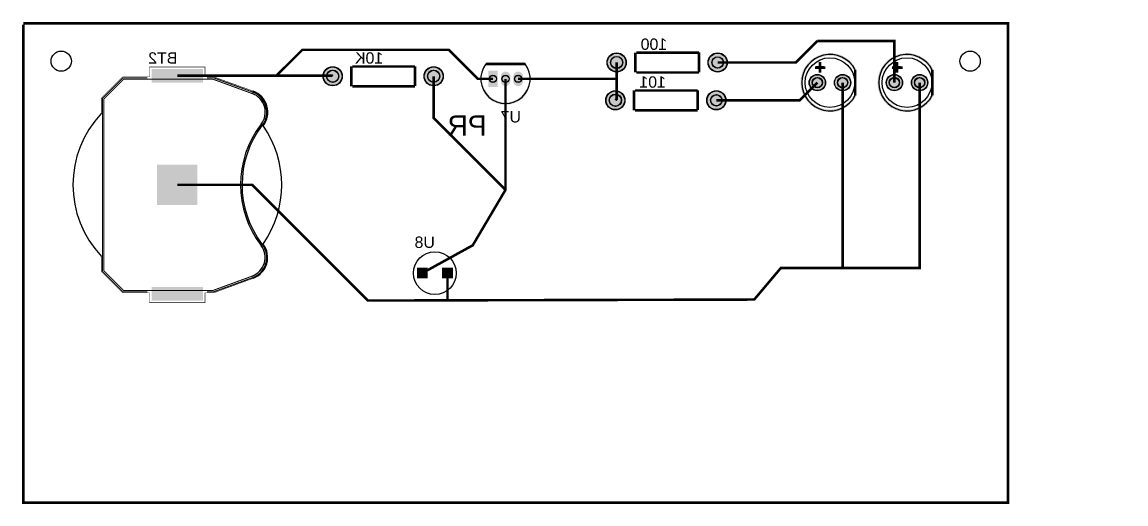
# Model space of a CAD drawing. Header units: millimetres. Extents: x 0 to 111, y 51 to 99.
import ezdxf

# ---------------------------------------------------------------- set-up
doc = ezdxf.new("R2010")
doc.units = ezdxf.units.MM
for name, color, linetype, true_color in [('BoardOutLine', 7, 'Continuous', 0xff00ff), ('BottomLayer', 7, 'Continuous', 0x0000ff), ('BottomPasteMaskLayer', 7, 'Continuous', 0x800000), ('BottomSilkLayer', 7, 'Continuous', 0x66cc33), ('BottomSolderMaskLayer', 7, 'Continuous', 0xaa00ff), ('Document', 7, 'Continuous', 0xffffff), ('Mechanical', 7, 'Continuous', 0xf022f0), ('Multi-Layer', 7, 'Continuous', 0xc0c0c0), ('TopSilkLayer', 7, 'Continuous', 0xffcc00), ('TopSolderMaskLayer', 7, 'Continuous', 0x800080)]:
    doc.layers.add(name, color=color, linetype=linetype, true_color=true_color)
doc.styles.get("Standard").update_dxf_attribs({"font": 'arial.ttf'})

msp = doc.modelspace()

# ---------------------------------------------------------------- hatches: boundary and pattern name
at = {"layer": 'BottomLayer'}
for points in [[(12.95, 94.42), (12.95, 93.15), (18.03, 93.15), (18.03, 94.42)], [(13.51, 84.78), (13.51, 80.82), (17.47, 80.82), (17.47, 84.78)], [(12.95, 72.45), (12.95, 71.18), (18.03, 71.18), (18.03, 72.45)]]:
    msp.add_hatch(color=256, dxfattribs=at).paths.add_polyline_path(points)
at = {"layer": 'BottomPasteMaskLayer'}
for points in [[(12.95, 94.42), (12.95, 93.15), (18.03, 93.15), (18.03, 94.42)], [(13.51, 84.78), (13.51, 80.82), (17.47, 80.82), (17.47, 84.78)], [(12.95, 72.45), (12.95, 71.18), (18.03, 71.18), (18.03, 72.45)]]:
    msp.add_hatch(color=256, dxfattribs=at).paths.add_polyline_path(points)
at = {"layer": 'BottomSolderMaskLayer'}
for points in [[(58.72, 95.12, 1), (60.66, 95.12, 1)], [(68.88, 95.12, 1), (70.82, 95.12, 1)], [(12.9, 94.47), (12.9, 93.1), (18.08, 93.1), (18.08, 94.47)], [(30.15, 93.73, 1), (32.08, 93.73, 1)], [(40.31, 93.73, 1), (42.24, 93.73, 1)], [(46.77, 92.65), (47.72, 92.65), (47.72, 94.3), (46.77, 94.3)], [(48.99, 93.11, -0.785398), (48.04, 93.11), (48.04, 93.83, -0.785398), (48.99, 93.83)], [(50.26, 93.11, -0.785398), (49.31, 93.11), (49.31, 93.83, -0.785398), (50.26, 93.83)], [(79.06, 93.09, 1), (80.71, 93.09, 1)], [(81.6, 93.09, 1), (83.25, 93.09, 1)], [(86.8, 93.09, 1), (88.46, 93.09, 1)], [(89.34, 93.09, 1), (91, 93.09, 1)], [(58.6, 91.31, 1), (60.53, 91.31, 1)], [(68.76, 91.31, 1), (70.69, 91.31, 1)], [(13.46, 84.84), (13.46, 80.77), (17.52, 80.77), (17.52, 84.84)], [(40.68, 74.46), (39.59, 74.46), (39.59, 73.37), (40.68, 73.37)], [(43.22, 74.46), (42.13, 74.46), (42.13, 73.37), (43.22, 73.37)], [(12.9, 72.51), (12.9, 71.13), (18.08, 71.13), (18.08, 72.51)]]:
    msp.add_hatch(color=256, dxfattribs=at).paths.add_polyline_path(points)
at = {"layer": 'Document'}
for points in [[(81.15, 90.12), (81.08, 90.13), (81, 90.13), (80.92, 90.13), (80.84, 90.14), (80.77, 90.15), (80.69, 90.16), (80.61, 90.17), (80.54, 90.19), (80.46, 90.21), (80.39, 90.23), (80.31, 90.25), (80.24, 90.27), (80.16, 90.29), (80.09, 90.32), (80.02, 90.35), (79.95, 90.38), (79.88, 90.41), (79.81, 90.45), (79.74, 90.48), (79.67, 90.52), (79.6, 90.56), (79.54, 90.6), (79.47, 90.65), (79.41, 90.69), (79.35, 90.74), (79.29, 90.79), (79.23, 90.84), (79.17, 90.89), (79.11, 90.94), (79.06, 90.99), (79, 91.05), (78.95, 91.11), (78.9, 91.16), (78.85, 91.22), (78.8, 91.29), (78.75, 91.35), (78.71, 91.41), (78.67, 91.48), (78.62, 91.54), (78.58, 91.61), (78.55, 91.68), (78.51, 91.74), (78.48, 91.81), (78.44, 91.88), (78.41, 91.96), (78.38, 92.03), (78.36, 92.1), (78.33, 92.17), (78.31, 92.25), (78.29, 92.32), (78.27, 92.4), (78.25, 92.47), (78.24, 92.55), (78.22, 92.63), (78.21, 92.7), (78.2, 92.78), (78.2, 92.86), (78.19, 92.94), (78.19, 93.01), (78.19, 93.09), (78.19, 93.09), (78.19, 93.17), (78.19, 93.25), (78.2, 93.32), (78.2, 93.4), (78.21, 93.48), (78.22, 93.56), (78.24, 93.63), (78.25, 93.71), (78.27, 93.78), (78.29, 93.86), (78.31, 93.93), (78.33, 94.01), (78.36, 94.08), (78.38, 94.15), (78.41, 94.23), (78.44, 94.3), (78.48, 94.37), (78.51, 94.44), (78.55, 94.51), (78.58, 94.57), (78.62, 94.64), (78.67, 94.71), (78.71, 94.77), (78.75, 94.84), (78.8, 94.9), (78.85, 94.96), (78.9, 95.02), (78.95, 95.08), (79, 95.13), (79.06, 95.19), (79.11, 95.24), (79.17, 95.3), (79.23, 95.35), (79.29, 95.4), (79.35, 95.44), (79.41, 95.49), (79.47, 95.54), (79.54, 95.58), (79.6, 95.62), (79.67, 95.66), (79.74, 95.7), (79.81, 95.73), (79.88, 95.77), (79.95, 95.8), (80.02, 95.83), (80.09, 95.86), (80.16, 95.89), (80.24, 95.91), (80.31, 95.94), (80.39, 95.96), (80.46, 95.98), (80.54, 95.99), (80.61, 96.01), (80.69, 96.02), (80.77, 96.03), (80.84, 96.04), (80.92, 96.05), (81, 96.05), (81.08, 96.06), (81.15, 96.06), (81.15, 96.06), (81.23, 96.06), (81.31, 96.05), (81.39, 96.05), (81.47, 96.04), (81.54, 96.03), (81.62, 96.02), (81.7, 96.01), (81.77, 95.99), (81.85, 95.97), (81.93, 95.96), (82, 95.93), (82.08, 95.91), (82.15, 95.89), (82.22, 95.86), (82.3, 95.83), (82.37, 95.8), (82.44, 95.77), (82.51, 95.73), (82.58, 95.69), (82.65, 95.66), (82.71, 95.61), (82.78, 95.57), (82.84, 95.53), (82.91, 95.48), (82.97, 95.44), (83.03, 95.39), (83.09, 95.34), (83.15, 95.29), (83.21, 95.23), (83.26, 95.18), (83.32, 95.12), (83.37, 95.06), (83.42, 95), (83.47, 94.94), (83.52, 94.88), (83.56, 94.82), (83.61, 94.76), (83.65, 94.69), (83.69, 94.62), (83.73, 94.56), (83.77, 94.49), (83.81, 94.42), (83.81, 94.42), (83.81, 94.4), (83.82, 94.38), (83.82, 94.36), (83.82, 94.36), (83.82, 94.34), (83.82, 94.33), (83.81, 94.31), (83.8, 94.3), (83.79, 94.28), (83.78, 94.27), (83.77, 94.26), (83.76, 94.25), (83.74, 94.24), (83.73, 94.24), (83.71, 94.23), (83.69, 94.23), (83.68, 94.23), (83.66, 94.24), (83.64, 94.24), (83.63, 94.25), (83.61, 94.26), (83.6, 94.28), (83.59, 94.29), (83.58, 94.3), (83.58, 94.3), (83.55, 94.37), (83.51, 94.44), (83.47, 94.5), (83.43, 94.57), (83.39, 94.63), (83.35, 94.69), (83.3, 94.75), (83.25, 94.81), (83.21, 94.87), (83.16, 94.92), (83.1, 94.98), (83.05, 95.03), (83, 95.08), (82.94, 95.13), (82.88, 95.18), (82.83, 95.23), (82.77, 95.27), (82.7, 95.32), (82.64, 95.36), (82.58, 95.4), (82.51, 95.44), (82.45, 95.47), (82.38, 95.51), (82.32, 95.54), (82.25, 95.57), (82.18, 95.6), (82.11, 95.63), (82.04, 95.66), (81.97, 95.68), (81.89, 95.7), (81.82, 95.72), (81.75, 95.74), (81.68, 95.75), (81.6, 95.77), (81.53, 95.78), (81.45, 95.79), (81.38, 95.79), (81.3, 95.8), (81.23, 95.8), (81.15, 95.8), (81.15, 95.8), (81.08, 95.8), (81, 95.8), (80.93, 95.79), (80.85, 95.79), (80.78, 95.78), (80.71, 95.77), (80.63, 95.75), (80.56, 95.74), (80.49, 95.72), (80.42, 95.7), (80.34, 95.68), (80.27, 95.66), (80.2, 95.63), (80.13, 95.6), (80.06, 95.58), (80, 95.54), (79.93, 95.51), (79.86, 95.48), (79.8, 95.44), (79.73, 95.4), (79.67, 95.36), (79.61, 95.32), (79.55, 95.28), (79.49, 95.23), (79.43, 95.19), (79.37, 95.14), (79.32, 95.09), (79.26, 95.04), (79.21, 94.98), (79.16, 94.93), (79.11, 94.87), (79.06, 94.82), (79.01, 94.76), (78.97, 94.7), (78.92, 94.64), (78.88, 94.57), (78.84, 94.51), (78.8, 94.45), (78.77, 94.38), (78.73, 94.32), (78.7, 94.25), (78.67, 94.18), (78.64, 94.11), (78.61, 94.04), (78.59, 93.97), (78.56, 93.9), (78.54, 93.83), (78.52, 93.76), (78.51, 93.68), (78.49, 93.61), (78.48, 93.54), (78.47, 93.46), (78.46, 93.39), (78.45, 93.32), (78.44, 93.24), (78.44, 93.17), (78.44, 93.09), (78.44, 93.02), (78.44, 92.94), (78.45, 92.87), (78.46, 92.79), (78.47, 92.72), (78.48, 92.64), (78.49, 92.57), (78.51, 92.5), (78.52, 92.43), (78.54, 92.35), (78.56, 92.28), (78.59, 92.21), (78.61, 92.14), (78.64, 92.07), (78.67, 92), (78.7, 91.93), (78.73, 91.87), (78.77, 91.8), (78.8, 91.73), (78.84, 91.67), (78.88, 91.61), (78.92, 91.55), (78.97, 91.48), (79.01, 91.42), (79.06, 91.37), (79.11, 91.31), (79.16, 91.25), (79.21, 91.2), (79.26, 91.15), (79.32, 91.1), (79.37, 91.05), (79.43, 91), (79.49, 90.95), (79.55, 90.91), (79.61, 90.86), (79.67, 90.82), (79.73, 90.78), (79.8, 90.74), (79.86, 90.71), (79.93, 90.67), (80, 90.64), (80.06, 90.61), (80.13, 90.58), (80.2, 90.55), (80.27, 90.53), (80.34, 90.5), (80.42, 90.48), (80.49, 90.46), (80.56, 90.44), (80.63, 90.43), (80.71, 90.42), (80.78, 90.4), (80.85, 90.39), (80.93, 90.39), (81, 90.38), (81.08, 90.38), (81.15, 90.38), (81.15, 90.38), (81.23, 90.38), (81.3, 90.38), (81.38, 90.39), (81.45, 90.39), (81.53, 90.4), (81.6, 90.42), (81.68, 90.43), (81.75, 90.44), (81.82, 90.46), (81.89, 90.48), (81.97, 90.5), (82.04, 90.53), (82.11, 90.55), (82.18, 90.58), (82.25, 90.61), (82.32, 90.64), (82.38, 90.67), (82.45, 90.71), (82.51, 90.74), (82.58, 90.78), (82.64, 90.82), (82.7, 90.87), (82.77, 90.91), (82.83, 90.96), (82.88, 91), (82.94, 91.05), (83, 91.1), (83.05, 91.15), (83.1, 91.21), (83.16, 91.26), (83.21, 91.32), (83.25, 91.37), (83.3, 91.43), (83.35, 91.49), (83.39, 91.55), (83.43, 91.62), (83.47, 91.68), (83.51, 91.75), (83.55, 91.81), (83.58, 91.88), (83.58, 91.88), (83.59, 91.89), (83.6, 91.91), (83.61, 91.92), (83.63, 91.93), (83.64, 91.94), (83.66, 91.94), (83.68, 91.95), (83.69, 91.95), (83.71, 91.95), (83.73, 91.94), (83.74, 91.94), (83.76, 91.93), (83.77, 91.92), (83.78, 91.91), (83.79, 91.9), (83.8, 91.89), (83.81, 91.87), (83.82, 91.85), (83.82, 91.84), (83.82, 91.82), (83.82, 91.82), (83.82, 91.8), (83.81, 91.78), (83.81, 91.76), (83.81, 91.76), (83.77, 91.69), (83.73, 91.63), (83.69, 91.56), (83.65, 91.49), (83.61, 91.43), (83.56, 91.36), (83.52, 91.3), (83.47, 91.24), (83.42, 91.18), (83.37, 91.12), (83.32, 91.06), (83.26, 91), (83.21, 90.95), (83.15, 90.9), (83.09, 90.84), (83.03, 90.79), (82.97, 90.75), (82.91, 90.7), (82.84, 90.65), (82.78, 90.61), (82.71, 90.57), (82.65, 90.53), (82.58, 90.49), (82.51, 90.45), (82.44, 90.42), (82.37, 90.38), (82.3, 90.35), (82.22, 90.32), (82.15, 90.3), (82.08, 90.27), (82, 90.25), (81.93, 90.23), (81.85, 90.21), (81.77, 90.19), (81.7, 90.17), (81.62, 90.16), (81.54, 90.15), (81.47, 90.14), (81.39, 90.13), (81.31, 90.13), (81.23, 90.13), (81.15, 90.12)], [(88.9, 90.12), (88.82, 90.13), (88.74, 90.13), (88.67, 90.13), (88.59, 90.14), (88.51, 90.15), (88.44, 90.16), (88.36, 90.17), (88.28, 90.19), (88.21, 90.21), (88.13, 90.23), (88.06, 90.25), (87.98, 90.27), (87.91, 90.29), (87.84, 90.32), (87.76, 90.35), (87.69, 90.38), (87.62, 90.41), (87.55, 90.45), (87.48, 90.48), (87.42, 90.52), (87.35, 90.56), (87.28, 90.6), (87.22, 90.65), (87.16, 90.69), (87.09, 90.74), (87.03, 90.79), (86.97, 90.84), (86.92, 90.89), (86.86, 90.94), (86.8, 90.99), (86.75, 91.05), (86.7, 91.11), (86.64, 91.16), (86.59, 91.22), (86.55, 91.29), (86.5, 91.35), (86.46, 91.41), (86.41, 91.48), (86.37, 91.54), (86.33, 91.61), (86.29, 91.68), (86.26, 91.74), (86.22, 91.81), (86.19, 91.88), (86.16, 91.96), (86.13, 92.03), (86.1, 92.1), (86.08, 92.17), (86.06, 92.25), (86.03, 92.32), (86.02, 92.4), (86, 92.47), (85.98, 92.55), (85.97, 92.63), (85.96, 92.7), (85.95, 92.78), (85.94, 92.86), (85.94, 92.94), (85.93, 93.01), (85.93, 93.09), (85.93, 93.09), (85.93, 93.17), (85.94, 93.25), (85.94, 93.32), (85.95, 93.4), (85.96, 93.48), (85.97, 93.56), (85.98, 93.63), (86, 93.71), (86.02, 93.78), (86.03, 93.86), (86.06, 93.93), (86.08, 94.01), (86.1, 94.08), (86.13, 94.15), (86.16, 94.23), (86.19, 94.3), (86.22, 94.37), (86.26, 94.44), (86.29, 94.51), (86.33, 94.57), (86.37, 94.64), (86.41, 94.71), (86.46, 94.77), (86.5, 94.84), (86.55, 94.9), (86.59, 94.96), (86.64, 95.02), (86.7, 95.08), (86.75, 95.13), (86.8, 95.19), (86.86, 95.24), (86.92, 95.3), (86.97, 95.35), (87.03, 95.4), (87.09, 95.44), (87.16, 95.49), (87.22, 95.54), (87.28, 95.58), (87.35, 95.62), (87.42, 95.66), (87.48, 95.7), (87.55, 95.73), (87.62, 95.77), (87.69, 95.8), (87.76, 95.83), (87.84, 95.86), (87.91, 95.89), (87.98, 95.91), (88.06, 95.94), (88.13, 95.96), (88.21, 95.98), (88.28, 95.99), (88.36, 96.01), (88.44, 96.02), (88.51, 96.03), (88.59, 96.04), (88.67, 96.05), (88.74, 96.05), (88.82, 96.06), (88.9, 96.06), (88.9, 96.06), (88.98, 96.06), (89.06, 96.05), (89.13, 96.05), (89.21, 96.04), (89.29, 96.03), (89.37, 96.02), (89.44, 96.01), (89.52, 95.99), (89.6, 95.97), (89.67, 95.96), (89.75, 95.93), (89.82, 95.91), (89.9, 95.89), (89.97, 95.86), (90.04, 95.83), (90.11, 95.8), (90.19, 95.77), (90.26, 95.73), (90.32, 95.69), (90.39, 95.66), (90.46, 95.61), (90.53, 95.57), (90.59, 95.53), (90.65, 95.48), (90.72, 95.44), (90.78, 95.39), (90.84, 95.34), (90.9, 95.29), (90.95, 95.23), (91.01, 95.18), (91.06, 95.12), (91.12, 95.06), (91.17, 95), (91.22, 94.94), (91.27, 94.88), (91.31, 94.82), (91.36, 94.76), (91.4, 94.69), (91.44, 94.62), (91.48, 94.56), (91.52, 94.49), (91.55, 94.42), (91.55, 94.42), (91.56, 94.4), (91.57, 94.38), (91.57, 94.36), (91.57, 94.36), (91.57, 94.34), (91.56, 94.33), (91.56, 94.31), (91.55, 94.3), (91.54, 94.28), (91.53, 94.27), (91.52, 94.26), (91.5, 94.25), (91.49, 94.24), (91.47, 94.24), (91.46, 94.23), (91.44, 94.23), (91.42, 94.23), (91.41, 94.24), (91.39, 94.24), (91.37, 94.25), (91.36, 94.26), (91.35, 94.28), (91.34, 94.29), (91.33, 94.3), (91.33, 94.3), (91.29, 94.37), (91.26, 94.44), (91.22, 94.5), (91.18, 94.57), (91.14, 94.63), (91.09, 94.69), (91.05, 94.75), (91, 94.81), (90.95, 94.87), (90.9, 94.92), (90.85, 94.98), (90.8, 95.03), (90.74, 95.08), (90.69, 95.13), (90.63, 95.18), (90.57, 95.23), (90.51, 95.27), (90.45, 95.32), (90.39, 95.36), (90.33, 95.4), (90.26, 95.44), (90.2, 95.47), (90.13, 95.51), (90.06, 95.54), (89.99, 95.57), (89.93, 95.6), (89.86, 95.63), (89.78, 95.66), (89.71, 95.68), (89.64, 95.7), (89.57, 95.72), (89.5, 95.74), (89.42, 95.75), (89.35, 95.77), (89.27, 95.78), (89.2, 95.79), (89.13, 95.79), (89.05, 95.8), (88.98, 95.8), (88.9, 95.8), (88.9, 95.8), (88.83, 95.8), (88.75, 95.8), (88.68, 95.79), (88.6, 95.79), (88.53, 95.78), (88.45, 95.77), (88.38, 95.75), (88.31, 95.74), (88.23, 95.72), (88.16, 95.7), (88.09, 95.68), (88.02, 95.66), (87.95, 95.63), (87.88, 95.6), (87.81, 95.58), (87.74, 95.54), (87.68, 95.51), (87.61, 95.48), (87.54, 95.44), (87.48, 95.4), (87.42, 95.36), (87.35, 95.32), (87.29, 95.28), (87.23, 95.23), (87.18, 95.19), (87.12, 95.14), (87.06, 95.09), (87.01, 95.04), (86.96, 94.98), (86.9, 94.93), (86.85, 94.87), (86.81, 94.82), (86.76, 94.76), (86.71, 94.7), (86.67, 94.64), (86.63, 94.57), (86.59, 94.51), (86.55, 94.45), (86.51, 94.38), (86.48, 94.32), (86.45, 94.25), (86.42, 94.18), (86.39, 94.11), (86.36, 94.04), (86.33, 93.97), (86.31, 93.9), (86.29, 93.83), (86.27, 93.76), (86.25, 93.68), (86.24, 93.61), (86.22, 93.54), (86.21, 93.46), (86.2, 93.39), (86.2, 93.32), (86.19, 93.24), (86.19, 93.17), (86.19, 93.09), (86.19, 93.02), (86.19, 92.94), (86.2, 92.87), (86.2, 92.79), (86.21, 92.72), (86.22, 92.64), (86.24, 92.57), (86.25, 92.5), (86.27, 92.43), (86.29, 92.35), (86.31, 92.28), (86.33, 92.21), (86.36, 92.14), (86.39, 92.07), (86.42, 92), (86.45, 91.93), (86.48, 91.87), (86.51, 91.8), (86.55, 91.73), (86.59, 91.67), (86.63, 91.61), (86.67, 91.55), (86.71, 91.48), (86.76, 91.42), (86.81, 91.37), (86.85, 91.31), (86.9, 91.25), (86.96, 91.2), (87.01, 91.15), (87.06, 91.1), (87.12, 91.05), (87.18, 91), (87.23, 90.95), (87.29, 90.91), (87.35, 90.86), (87.42, 90.82), (87.48, 90.78), (87.54, 90.74), (87.61, 90.71), (87.68, 90.67), (87.74, 90.64), (87.81, 90.61), (87.88, 90.58), (87.95, 90.55), (88.02, 90.53), (88.09, 90.5), (88.16, 90.48), (88.23, 90.46), (88.31, 90.44), (88.38, 90.43), (88.45, 90.42), (88.53, 90.4), (88.6, 90.39), (88.68, 90.39), (88.75, 90.38), (88.83, 90.38), (88.9, 90.38), (88.9, 90.38), (88.98, 90.38), (89.05, 90.38), (89.13, 90.39), (89.2, 90.39), (89.27, 90.4), (89.35, 90.42), (89.42, 90.43), (89.5, 90.44), (89.57, 90.46), (89.64, 90.48), (89.71, 90.5), (89.78, 90.53), (89.86, 90.55), (89.93, 90.58), (89.99, 90.61), (90.06, 90.64), (90.13, 90.67), (90.2, 90.71), (90.26, 90.74), (90.33, 90.78), (90.39, 90.82), (90.45, 90.87), (90.51, 90.91), (90.57, 90.96), (90.63, 91), (90.69, 91.05), (90.74, 91.1), (90.8, 91.15), (90.85, 91.21), (90.9, 91.26), (90.95, 91.32), (91, 91.37), (91.05, 91.43), (91.09, 91.49), (91.14, 91.55), (91.18, 91.62), (91.22, 91.68), (91.26, 91.75), (91.29, 91.81), (91.33, 91.88), (91.33, 91.88), (91.34, 91.89), (91.35, 91.91), (91.36, 91.92), (91.37, 91.93), (91.39, 91.94), (91.41, 91.94), (91.42, 91.95), (91.44, 91.95), (91.46, 91.95), (91.47, 91.94), (91.49, 91.94), (91.5, 91.93), (91.52, 91.92), (91.53, 91.91), (91.54, 91.9), (91.55, 91.89), (91.56, 91.87), (91.56, 91.85), (91.57, 91.84), (91.57, 91.82), (91.57, 91.82), (91.57, 91.8), (91.56, 91.78), (91.55, 91.76), (91.55, 91.76), (91.52, 91.69), (91.48, 91.63), (91.44, 91.56), (91.4, 91.49), (91.36, 91.43), (91.31, 91.36), (91.27, 91.3), (91.22, 91.24), (91.17, 91.18), (91.12, 91.12), (91.06, 91.06), (91.01, 91), (90.95, 90.95), (90.9, 90.9), (90.84, 90.84), (90.78, 90.79), (90.72, 90.75), (90.65, 90.7), (90.59, 90.65), (90.53, 90.61), (90.46, 90.57), (90.39, 90.53), (90.32, 90.49), (90.26, 90.45), (90.19, 90.42), (90.11, 90.38), (90.04, 90.35), (89.97, 90.32), (89.9, 90.3), (89.82, 90.27), (89.75, 90.25), (89.67, 90.23), (89.6, 90.21), (89.52, 90.19), (89.44, 90.17), (89.37, 90.16), (89.29, 90.15), (89.21, 90.14), (89.13, 90.13), (89.06, 90.13), (88.98, 90.13), (88.9, 90.12)], [(46.61, 94.87), (50.42, 94.87), (50.42, 95.12), (46.61, 95.12)], [(79.63, 94.74), (80.7, 94.73), (80.7, 94.47), (79.63, 94.47)], [(80.28, 95.15), (80.27, 94.08), (80.01, 94.08), (80.01, 95.15)], [(83.57, 91.82), (83.57, 94.36), (83.57, 94.38), (83.57, 94.39), (83.58, 94.41), (83.58, 94.42), (83.59, 94.44), (83.6, 94.45), (83.62, 94.46), (83.63, 94.47), (83.64, 94.48), (83.66, 94.48), (83.68, 94.49), (83.69, 94.49), (83.71, 94.49), (83.73, 94.48), (83.74, 94.48), (83.76, 94.47), (83.77, 94.46), (83.78, 94.45), (83.79, 94.44), (83.8, 94.42), (83.81, 94.41), (83.82, 94.39), (83.82, 94.38), (83.82, 94.36), (83.82, 91.82), (83.82, 91.8), (83.82, 91.79), (83.81, 91.77), (83.8, 91.76), (83.79, 91.74), (83.78, 91.73), (83.77, 91.72), (83.76, 91.71), (83.74, 91.7), (83.73, 91.7), (83.71, 91.7), (83.69, 91.69), (83.68, 91.7), (83.66, 91.7), (83.64, 91.7), (83.63, 91.71), (83.62, 91.72), (83.6, 91.73), (83.59, 91.74), (83.58, 91.76), (83.58, 91.77), (83.57, 91.79), (83.57, 91.8), (83.57, 91.82)], [(87.38, 94.74), (88.45, 94.73), (88.45, 94.47), (87.38, 94.47)], [(88.02, 95.15), (88.02, 94.08), (87.76, 94.08), (87.76, 95.15)], [(91.31, 91.82), (91.31, 94.36), (91.31, 94.38), (91.32, 94.39), (91.32, 94.41), (91.33, 94.42), (91.34, 94.44), (91.35, 94.45), (91.36, 94.46), (91.38, 94.47), (91.39, 94.48), (91.41, 94.48), (91.42, 94.49), (91.44, 94.49), (91.46, 94.49), (91.47, 94.48), (91.49, 94.48), (91.5, 94.47), (91.52, 94.46), (91.53, 94.45), (91.54, 94.44), (91.55, 94.42), (91.56, 94.41), (91.56, 94.39), (91.57, 94.38), (91.57, 94.36), (91.57, 91.82), (91.57, 91.8), (91.56, 91.79), (91.56, 91.77), (91.55, 91.76), (91.54, 91.74), (91.53, 91.73), (91.52, 91.72), (91.5, 91.71), (91.49, 91.7), (91.47, 91.7), (91.46, 91.7), (91.44, 91.69), (91.42, 91.7), (91.41, 91.7), (91.39, 91.7), (91.38, 91.71), (91.36, 91.72), (91.35, 91.73), (91.34, 91.74), (91.33, 91.76), (91.32, 91.77), (91.32, 91.79), (91.31, 91.8), (91.31, 91.82)], [(46.22, 92.31), (46.48, 92.31), (46.51, 92.25), (46.55, 92.19), (46.58, 92.13), (46.62, 92.08), (46.66, 92.02), (46.7, 91.96), (46.75, 91.91), (46.79, 91.86), (46.84, 91.81), (46.89, 91.76), (46.94, 91.71), (46.99, 91.66), (47.04, 91.62), (47.1, 91.58), (47.15, 91.53), (47.21, 91.49), (47.27, 91.46), (47.32, 91.42), (47.38, 91.38), (47.45, 91.35), (47.51, 91.32), (47.57, 91.29), (47.63, 91.26), (47.7, 91.24), (47.76, 91.21), (47.83, 91.19), (47.89, 91.17), (47.96, 91.16), (48.03, 91.14), (48.1, 91.13), (48.17, 91.12), (48.23, 91.11), (48.3, 91.1), (48.37, 91.09), (48.44, 91.09), (48.51, 91.09), (48.58, 91.09), (48.65, 91.09), (48.72, 91.1), (48.79, 91.11), (48.85, 91.12), (48.92, 91.13), (48.99, 91.14), (49.06, 91.16), (49.13, 91.17), (49.19, 91.19), (49.26, 91.21), (49.32, 91.24), (49.39, 91.26), (49.45, 91.29), (49.51, 91.32), (49.58, 91.35), (49.64, 91.38), (49.7, 91.42), (49.75, 91.46), (49.81, 91.49), (49.87, 91.53), (49.92, 91.58), (49.98, 91.62), (50.03, 91.66), (50.08, 91.71), (50.13, 91.76), (50.18, 91.81), (50.23, 91.86), (50.27, 91.91), (50.32, 91.96), (50.36, 92.02), (50.4, 92.08), (50.44, 92.13), (50.47, 92.19), (50.51, 92.25), (50.54, 92.31), (50.8, 92.31), (50.67, 92.06), (50.63, 92), (50.59, 91.94), (50.55, 91.88), (50.5, 91.82), (50.46, 91.77), (50.41, 91.71), (50.36, 91.66), (50.31, 91.61), (50.26, 91.56), (50.2, 91.51), (50.15, 91.46), (50.09, 91.41), (50.03, 91.37), (49.97, 91.33), (49.91, 91.29), (49.85, 91.25), (49.79, 91.21), (49.73, 91.17), (49.66, 91.14), (49.6, 91.11), (49.53, 91.08), (49.47, 91.05), (49.4, 91.02), (49.33, 91), (49.26, 90.98), (49.19, 90.96), (49.12, 90.94), (49.05, 90.92), (48.98, 90.91), (48.91, 90.9), (48.84, 90.89), (48.76, 90.88), (48.69, 90.87), (48.62, 90.87), (48.55, 90.87), (48.47, 90.87), (48.4, 90.87), (48.33, 90.87), (48.26, 90.88), (48.18, 90.89), (48.11, 90.9), (48.04, 90.91), (47.97, 90.92), (47.9, 90.94), (47.83, 90.96), (47.76, 90.98), (47.69, 91), (47.62, 91.02), (47.55, 91.05), (47.49, 91.08), (47.42, 91.11), (47.36, 91.14), (47.29, 91.17), (47.23, 91.21), (47.17, 91.25), (47.11, 91.29), (47.05, 91.33), (46.99, 91.37), (46.93, 91.41), (46.87, 91.46), (46.82, 91.51), (46.77, 91.56), (46.71, 91.61), (46.66, 91.66), (46.61, 91.71), (46.57, 91.77), (46.52, 91.82), (46.47, 91.88), (46.43, 91.94), (46.39, 92), (46.35, 92.06)]]:
    msp.add_hatch(color=256, dxfattribs=at).paths.add_polyline_path(points)
at = {"layer": 'Multi-Layer'}
for points in [[(58.75, 95.12, 1), (60.63, 95.12, 1)], [(68.91, 95.12, 1), (70.79, 95.12, 1)], [(30.18, 93.73, 1), (32.05, 93.73, 1)], [(40.34, 93.73, 1), (42.21, 93.73, 1)], [(46.79, 92.67), (47.69, 92.67), (47.69, 94.27), (46.79, 94.27)], [(48.96, 93.12, -0.785398), (48.06, 93.12), (48.06, 93.82, -0.785398), (48.96, 93.82)], [(50.23, 93.12, -0.785398), (49.33, 93.12), (49.33, 93.82, -0.785398), (50.23, 93.82)], [(79.08, 93.09, 1), (80.68, 93.09, 1)], [(81.62, 93.09, 1), (83.22, 93.09, 1)], [(86.83, 93.09, 1), (88.43, 93.09, 1)], [(89.37, 93.09, 1), (90.97, 93.09, 1)], [(58.62, 91.31, 1), (60.5, 91.31, 1)], [(68.78, 91.31, 1), (70.66, 91.31, 1)], [(40.65, 74.43), (39.61, 74.43), (39.61, 73.4), (40.65, 73.4)], [(43.19, 74.43), (42.15, 74.43), (42.15, 73.4), (43.19, 73.4)]]:
    msp.add_hatch(color=256, dxfattribs=at).paths.add_polyline_path(points)
at = {"layer": 'TopSolderMaskLayer'}
for points in [[(58.72, 95.12, 1), (60.66, 95.12, 1)], [(68.88, 95.12, 1), (70.82, 95.12, 1)], [(30.15, 93.73, 1), (32.08, 93.73, 1)], [(40.31, 93.73, 1), (42.24, 93.73, 1)], [(46.77, 92.65), (47.72, 92.65), (47.72, 94.3), (46.77, 94.3)], [(48.99, 93.11, -0.785398), (48.04, 93.11), (48.04, 93.83, -0.785398), (48.99, 93.83)], [(50.26, 93.11, -0.785398), (49.31, 93.11), (49.31, 93.83, -0.785398), (50.26, 93.83)], [(79.06, 93.09, 1), (80.71, 93.09, 1)], [(81.6, 93.09, 1), (83.25, 93.09, 1)], [(86.8, 93.09, 1), (88.46, 93.09, 1)], [(89.34, 93.09, 1), (91, 93.09, 1)], [(58.6, 91.31, 1), (60.53, 91.31, 1)], [(68.76, 91.31, 1), (70.69, 91.31, 1)], [(40.68, 74.46), (39.59, 74.46), (39.59, 73.37), (40.68, 73.37)], [(43.22, 74.46), (42.13, 74.46), (42.13, 73.37), (43.22, 73.37)]]:
    msp.add_hatch(color=256, dxfattribs=at).paths.add_polyline_path(points)

# ---------------------------------------------------------------- linework, layer by layer
at = {"layer": 'BoardOutLine', "const_width": 0.254}
msp.add_lwpolyline([(0, 99.06), (99.06, 99.06), (99.06, 50.8), (0, 50.8), (0, 98.93)], dxfattribs=at)
at = {"layer": 'BottomLayer', "const_width": 0.254}
for points in [[(69.85, 95.12), (77.72, 95.12), (79.88, 97.28)], [(79.88, 97.28), (87.63, 97.28), (87.63, 93.09)], [(25.35, 93.79), (25.46, 93.79), (28.07, 96.39), (42.8, 96.39), (45.72, 93.47), (47.24, 93.47)], [(49.78, 93.47), (59.69, 93.47), (59.69, 95.12)], [(15.49, 93.79), (31.05, 93.79), (31.12, 93.73)], [(40.13, 73.91), (45.21, 76.71), (48.51, 82.3), (48.51, 93.47)], [(41.28, 93.73), (41.28, 89.53), (48.51, 82.3)], [(59.69, 93.47), (59.69, 91.44), (59.56, 91.31)], [(69.72, 91.31), (78.11, 91.31), (79.88, 93.09)], [(82.42, 93.09), (82.42, 85.34)], [(90.17, 93.09), (90.17, 85.34)], [(82.42, 78.36), (82.42, 85.34)], [(90.17, 78.36), (90.17, 85.34)], [(15.49, 82.8), (23.01, 82.8), (34.66, 71.15), (73.53, 71.25), (76.2, 74.42), (90.17, 74.42), (90.17, 78.36)], [(82.42, 78.36), (82.42, 74.42)], [(42.67, 73.91), (42.67, 71.15)]]:
    msp.add_lwpolyline(points, dxfattribs=at)
at = {"layer": 'BottomSilkLayer'}
for points, const_width in [([(61.57, 96.11), (61.57, 94.11)], 0.254), ([(67.97, 96.11), (61.67, 96.11)], 0.254), ([(67.97, 94.13), (67.97, 96.13)], 0.254), ([(32.99, 94.72), (32.99, 92.72)], 0.254), ([(39.4, 94.72), (33.1, 94.72)], 0.254), ([(39.4, 92.74), (39.4, 94.74)], 0.254), ([(50.49, 94.97), (46.53, 94.97)], 0.254), ([(12.49, 93.58), (10.03, 93.58), (7.95, 91.5), (7.95, 74.1), (10.03, 72.02), (12.49, 72.02)], 0.1), ([(18.49, 93.58), (19.12, 93.58), (23.07, 92.14)], 0.1), ([(61.68, 94.11), (67.98, 94.11)], 0.254), ([(33.1, 92.71), (39.4, 92.71)], 0.254), ([(61.44, 92.3), (61.44, 90.3)], 0.254), ([(67.84, 92.3), (61.54, 92.3)], 0.254), ([(67.84, 90.32), (67.84, 92.32)], 0.254), ([(61.55, 90.3), (67.85, 90.3)], 0.254), ([(18.49, 72.02), (19.12, 72.02), (23.07, 73.46)], 0.1)]:
    msp.add_lwpolyline(points, dxfattribs=dict(at, const_width=const_width))
msp.add_circle((41.4, 73.91), 2.16, dxfattribs=at)
for centre, radius, start, end in [((48.51, 93.47), 2.48, 142.8995, 37.1005), ((22.34, 90.11), 2.16, 322.7222, 70.2211), ((31.85, 82.8), 9.85, 142.4329, 217.5331), ((22.34, 75.49), 2.15, 290.1237, 37.6182)]:
    msp.add_arc(centre, radius, start, end, dxfattribs=at)
at = {"layer": 'BottomSolderMaskLayer'}
for centre, radius in [((59.69, 95.12), 0.965), ((59.69, 95.12), 0.616), ((69.85, 95.12), 0.965), ((69.85, 95.12), 0.579), ((31.12, 93.73), 0.965), ((41.28, 93.73), 0.965), ((31.12, 93.73), 0.616), ((41.28, 93.73), 0.616), ((47.24, 93.47), 0.37), ((48.51, 93.47), 0.37), ((49.78, 93.47), 0.37), ((79.88, 93.09), 0.825), ((79.88, 93.09), 0.516), ((82.42, 93.09), 0.825), ((82.42, 93.09), 0.516), ((87.63, 93.09), 0.825), ((87.63, 93.09), 0.516), ((90.17, 93.09), 0.825), ((90.17, 93.09), 0.516), ((59.56, 91.31), 0.965), ((69.72, 91.31), 0.965), ((59.56, 91.31), 0.616), ((69.72, 91.31), 0.579), ((40.13, 73.91), 0.333), ((42.67, 73.91), 0.333)]:
    msp.add_circle(centre, radius, dxfattribs=at)
at = {"layer": 'Document', "const_width": 0.1}
msp.add_lwpolyline([(23.02, 91.99), (19.09, 93.43), (10.09, 93.43), (8.1, 91.44), (8.1, 74.16), (10.09, 72.17), (19.09, 72.17), (23.02, 73.61)], dxfattribs=at)
at = {"layer": 'Document'}
for centre, radius, start, end in [((15.49, 82.8), 10.25, 270, 270), ((22.34, 90.11), 2, 322.6107, 70.1108), ((31.85, 82.8), 10, 142.4696, 217.5686), ((22.34, 75.49), 1.99, 289.9428, 37.4465)]:
    msp.add_arc(centre, radius, start, end, dxfattribs=at)
at = {"layer": 'Mechanical', "const_width": 0.05}
for points in [[(7.85, 90), (7.85, 91.54), (9.99, 93.68), (12.7, 93.68), (12.7, 94.67), (18.28, 94.67), (18.28, 93.68), (19.13, 93.68), (23.11, 92.24)], [(23.12, 73.39), (19.13, 71.92), (18.28, 71.92), (18.28, 70.93), (12.7, 70.93), (12.7, 71.92), (9.99, 71.92), (7.85, 74.06), (7.85, 75.6)]]:
    msp.add_lwpolyline(points, dxfattribs=at)
at = {"layer": 'Mechanical'}
for centre, radius, start, end in [((22.34, 90.11), 2.26, 322.8417, 70.0347), ((15.49, 82.8), 10.5, 136.7011, 223.3009), ((15.49, 82.8), 10.5, 325.3977, 34.5974), ((22.34, 75.49), 2.24, 290.1218, 37.0207)]:
    msp.add_arc(centre, radius, start, end, dxfattribs=at)
at = {"layer": 'Multi-Layer'}
for centre, radius in [((3.81, 95.25), 1.02), ((59.69, 95.12), 0.94), ((59.69, 95.12), 0.599), ((69.85, 95.12), 0.94), ((69.85, 95.12), 0.564), ((95.25, 95.25), 1.02), ((31.12, 93.73), 0.94), ((41.28, 93.73), 0.94), ((31.12, 93.73), 0.599), ((41.28, 93.73), 0.599), ((47.24, 93.47), 0.35), ((48.51, 93.47), 0.35), ((49.78, 93.47), 0.35), ((79.88, 93.09), 0.8), ((79.88, 93.09), 0.5), ((82.42, 93.09), 0.8), ((82.42, 93.09), 0.5), ((87.63, 93.09), 0.8), ((87.63, 93.09), 0.5), ((90.17, 93.09), 0.8), ((90.17, 93.09), 0.5), ((59.56, 91.31), 0.94), ((69.72, 91.31), 0.94), ((59.56, 91.31), 0.599), ((69.72, 91.31), 0.564), ((40.13, 73.91), 0.318), ((42.67, 73.91), 0.318)]:
    msp.add_circle(centre, radius, dxfattribs=at)
at = {"layer": 'TopSilkLayer', "const_width": 0.254}
for points in [[(79.76, 94.62), (80.52, 94.62)], [(80.14, 94.23), (80.14, 95)], [(83.69, 91.82), (83.69, 94.36)], [(87.5, 94.62), (88.27, 94.62)], [(87.88, 94.23), (87.88, 95)], [(91.44, 91.82), (91.44, 94.36)]]:
    msp.add_lwpolyline(points, dxfattribs=at)
at = {"layer": 'TopSilkLayer'}
for centre in [(81.15, 93.09), (88.9, 93.09)]:
    msp.add_circle(centre, 2.5, dxfattribs=at)
for centre in [(81.15, 93.09), (88.9, 93.09)]:
    msp.add_arc(centre, 2.84, 26.5652, 333.4348, dxfattribs=at)
at = {"layer": 'TopSolderMaskLayer'}
for centre, radius in [((59.69, 95.12), 0.965), ((59.69, 95.12), 0.616), ((69.85, 95.12), 0.965), ((69.85, 95.12), 0.579), ((31.12, 93.73), 0.965), ((41.28, 93.73), 0.965), ((31.12, 93.73), 0.616), ((41.28, 93.73), 0.616), ((47.24, 93.47), 0.37), ((48.51, 93.47), 0.37), ((49.78, 93.47), 0.37), ((79.88, 93.09), 0.825), ((79.88, 93.09), 0.516), ((82.42, 93.09), 0.825), ((82.42, 93.09), 0.516), ((87.63, 93.09), 0.825), ((87.63, 93.09), 0.516), ((90.17, 93.09), 0.825), ((90.17, 93.09), 0.516), ((59.56, 91.31), 0.965), ((69.72, 91.31), 0.965), ((59.56, 91.31), 0.616), ((69.72, 91.31), 0.579), ((40.13, 73.91), 0.333), ((42.67, 73.91), 0.333)]:
    msp.add_circle(centre, radius, dxfattribs=at)

# ---------------------------------------------------------------- texts
at = {"layer": 'BottomLayer', "text_generation_flag": 2}
msp.add_text('PR', height=2.032, dxfattribs=at).set_placement((46.61, 87.76))
at = {"layer": 'BottomSilkLayer', "text_generation_flag": 2}
for s, p in [('100', (64.77, 96.39)), ('BT2', (15.49, 95)), ('10K', (36.2, 95)), ('101', (64.64, 92.58)), ('U7', (50.06, 89.08)), ('U8', (41.4, 76.45))]:
    msp.add_text(s, height=1.143, dxfattribs=at).set_placement(p)

doc.saveas('drawing.dxf')
